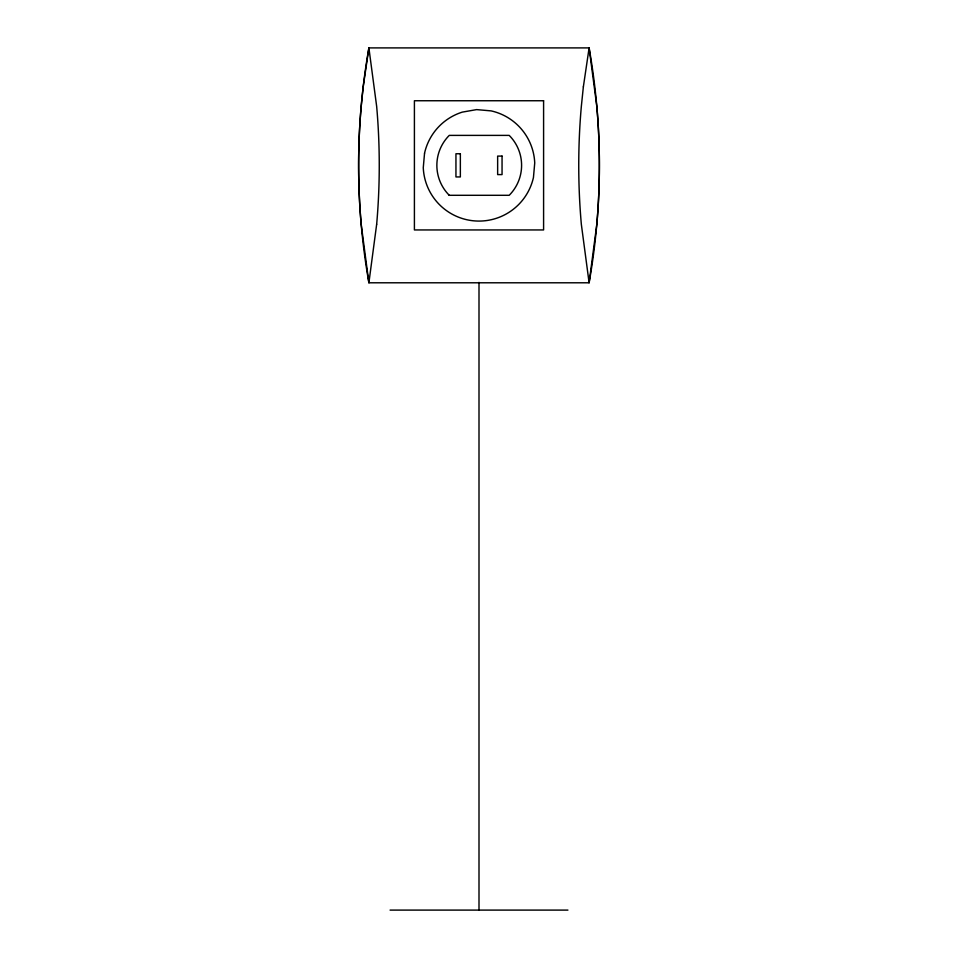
<?xml version="1.0" encoding="UTF-8"?>
<svg xmlns="http://www.w3.org/2000/svg" width="958" height="958" viewBox="0 0 958 958"><rect width="100%" height="100%" fill="white"/><g stroke="black" fill="none" stroke-linecap="round" stroke-linejoin="round"><path stroke-width="1.44" d="M449.11 195.3L509.189 195.3A42.368 42.368 0 0 0 509.189 135.389L449.266 135.389A42.368 42.368 0 0 0 449.266 195.3M390.074 910.1L567.926 910.1M479 282.394L479 910.1M424.55 153.208L423.268 167.722A55.792 55.792 0 0 0 533.45 177.481L534.732 162.968A55.792 55.792 0 0 0 491.131 110.888L476.629 109.607L462.283 112.122A55.792 55.792 0 0 0 424.55 153.208M363.19 86.831L361.19 106.398A481.275 341.599 90 0 0 361.19 224.292L368.89 282.79L589.11 282.79L596.81 224.292A481.275 341.599 90 0 0 596.81 106.398L589.11 47.9L368.89 47.9L363.19 86.831M376.662 224.292L368.89 282.79A676.252 676.252 0 0 1 368.89 47.9L376.662 106.398A477.707 339.06 90 0 1 376.662 224.292M583.362 86.831L581.338 106.398A477.707 339.06 -90 0 0 581.338 224.292L589.11 282.79A676.252 676.252 0 0 0 589.11 47.9L583.362 86.831M543.593 100.746L414.407 100.746L414.407 229.944L543.593 229.944L543.593 100.746M460.355 153.747L455.948 153.747L455.948 176.943L460.355 176.943L460.355 153.747M502.052 156.094L497.645 156.094L497.645 174.596L502.052 174.596L502.052 156.094"/></g></svg>
